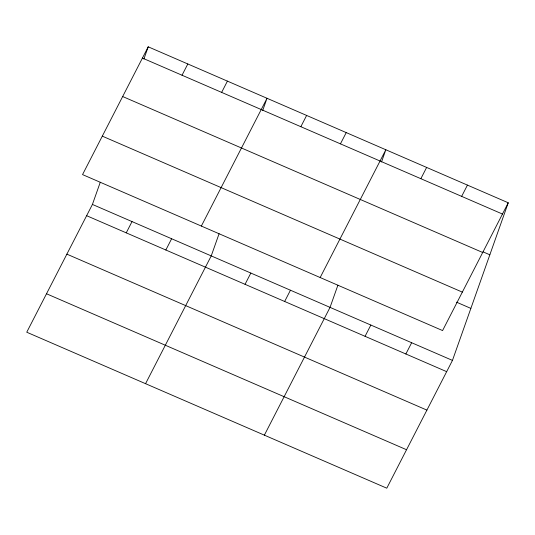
<?xml version="1.0" encoding="UTF-8"?>
<svg xmlns="http://www.w3.org/2000/svg" width="535" height="535" viewBox="0 0 535 535"><rect width="100%" height="100%" fill="white"/><g stroke="black" fill="none" stroke-linecap="round" stroke-linejoin="round"><path stroke-width="0.8" d="M508.25 202.785L442.579 330.57L82.544 174.597L148.215 46.812L508.25 202.785L452.456 360.403L386.785 488.187L26.75 332.215L92.421 204.43L100.272 182.248M143.882 59.051L148.215 46.812M219.089 233.721L211.231 255.904L145.56 383.689M262.692 110.518L267.025 98.279L201.354 226.064M337.899 285.188L330.048 307.371L264.37 435.156M381.508 161.991L385.835 149.753L320.164 277.538M182.034 75.228L187.818 63.966M126.24 232.852L132.025 221.59M221.637 92.388L227.422 81.126M165.843 250.005L171.628 238.744M300.844 126.701L306.629 115.44M245.05 284.319L250.841 273.057M340.447 143.855L346.232 132.593M284.653 301.479L290.445 290.217M420.858 178.69L426.642 167.428M365.064 336.308L370.849 325.053M461.658 196.365L467.443 185.103M405.864 353.989L411.656 342.728M142.43 58.074L502.465 214.047M483.038 251.851L489.839 254.8M122.662 96.527L482.704 252.5M102.305 136.144L462.34 292.117M456.515 302.168L470.867 308.387M92.421 204.43L452.456 360.403M86.637 215.692L446.671 371.664M66.875 254.145L426.91 410.118M46.512 293.762L406.546 449.734"/></g></svg>
